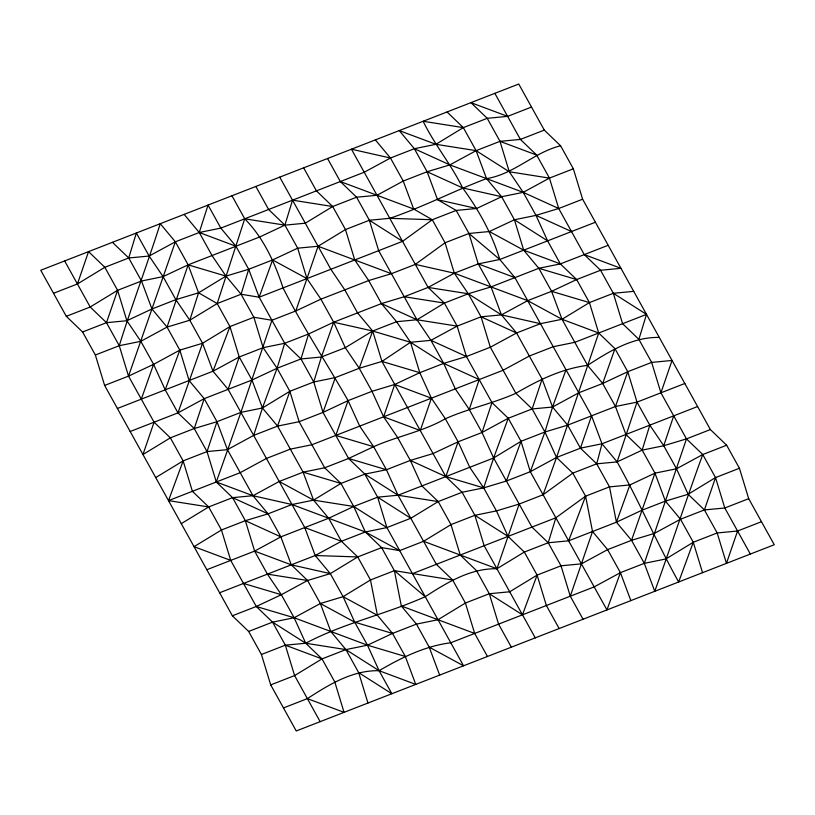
<?xml version="1.0" encoding="UTF-8"?>
<svg xmlns="http://www.w3.org/2000/svg" width="815" height="815" viewBox="0 0 815 815"><rect width="100%" height="100%" fill="white"/><g stroke="black" fill="none" stroke-linecap="round" stroke-linejoin="round"><path stroke-width="1.22" d="M726.654 445.224L710.374 429.566L582.623 199.206L573.352 168.797L560.577 145.763L544.298 130.105L518.748 84.027L40.75 270.254L66.3 316.322L82.58 331.98L95.355 355.014L104.626 385.434L232.377 615.794L248.657 631.452L261.432 654.486L270.702 684.895L296.252 730.974L774.25 544.746L748.7 498.678L739.429 468.268L726.654 445.224L702.754 454.536C686.128 499.921 671.132 545.826 654.751 591.303L644.308 563.348L631.533 540.314L616.425 522.201L609.488 486.871L596.712 463.827L602 443.778L591.558 415.823L514.907 277.609L499.799 259.486L468.961 233.467L456.186 210.433L437.574 199.695L427.131 171.741L414.356 148.707L399.248 130.583L435.923 144.306L476.103 150.653L509.273 171.761L523.21 192.34L535.985 215.374L547.599 240.863L560.374 263.907L576.653 279.565L589.428 302.599L598.699 333.009L614.979 348.667L627.754 371.711L637.024 402.121L649.8 425.155L663.746 445.734L676.521 468.768L688.125 494.267L704.405 509.925L717.18 532.959L726.45 563.369L737.575 531.023L761.475 521.712M710.374 429.566L686.475 438.878L663.746 445.734L642.179 450.125L617.108 461.901L596.712 463.827L572.813 473.138L543.075 494.746L519.175 504.057L496.447 510.913L474.88 515.304L450.98 524.616L423.576 541.303L399.676 550.614L381.614 547.629L357.714 556.94L330.309 573.628L291.301 564.826L280.859 536.871L268.084 513.837L252.976 495.714L227.426 449.646L216.984 421.691L204.208 398.657L189.1 380.534L179.83 350.124L167.055 327.09L151.947 308.966L141.504 281.012L128.729 257.978L136.35 233.008L149.125 256.042L163.071 276.621L175.846 299.655L189.783 320.234L202.558 343.268L213 371.222L228.108 389.346L304.759 527.56L315.201 555.514L330.309 573.628L343.084 596.661L354.698 622.161L367.473 645.195L379.077 670.694L391.852 693.728L358.681 672.63L345.906 649.596L330.798 631.472L320.356 603.518L307.581 580.484L291.301 564.826L254.626 551.093L206.827 569.716M283.477 707.94L307.377 698.628L344.052 712.351L334.782 681.941L322.007 658.897L305.727 643.239L272.556 622.14L256.277 606.482L230.726 560.404L221.456 529.995L208.681 506.961L192.401 491.302L183.131 460.893L170.355 437.849L154.076 422.19L128.525 376.123L119.255 345.713C132.02 304.739 147.189 264.59 160.249 223.697L175.357 241.811L188.133 264.855L198.575 292.799L189.783 320.234L167.055 327.09L140.822 341.312L119.255 345.713L95.355 355.014M189.783 320.234L217.187 303.547L241.087 294.235L248.707 269.266L235.932 246.232L220.824 228.108L208.049 205.074L199.257 232.499L212.032 255.543L225.979 276.112L241.087 294.235L253.862 317.269L263.133 347.679L277.08 368.258L289.855 391.292L299.125 421.712L324.676 467.779L340.955 483.438L353.73 506.482L365.334 531.971L381.614 547.629L394.389 570.663L401.326 605.993L416.434 624.117L429.21 647.151L439.652 675.105M82.58 331.98L106.48 322.669L126.875 320.733L151.947 308.966L175.846 299.655L198.575 292.799L225.979 276.112L248.707 269.266L259.15 297.22L284.7 343.288L277.08 368.258L262.45 407.979L253.659 435.414L227.426 449.646L207.03 451.581L183.131 460.893L155.726 477.58M697.599 406.532L602 443.778L580.433 448.169L556.533 457.48L530.3 471.712L506.4 481.023L483.672 487.879L462.105 492.27L438.205 501.582L398.026 495.235L364.855 474.126L348.576 458.468L323.025 412.4L313.755 381.98L300.98 358.946L308.6 333.977L333.671 322.21L381.471 303.588L404.199 296.731L428.099 287.42L454.332 273.198L478.232 263.887L499.799 259.486L595.398 222.24M154.076 422.19L142.951 454.536L170.355 437.849L194.255 428.537L216.984 421.691L240.883 412.38L262.45 407.979L289.855 391.292L313.755 381.98L321.375 357.011L333.671 322.21L320.896 299.176L306.949 278.598L297.679 248.178L284.904 225.144L268.624 209.486L255.849 186.452M583.051 619.237L570.276 596.203L561.005 565.793L548.23 542.759L555.85 517.78L585.588 496.182L609.488 486.871L629.883 484.935L654.954 473.158L676.521 468.768L702.754 454.536L715.529 477.58L724.8 507.99L750.35 554.057M702.754 454.536L686.475 438.878L660.924 392.81L651.654 362.4L638.879 339.356L646.499 314.386L613.328 293.288L600.553 270.254L584.274 254.596L558.723 208.518L549.453 178.108L536.678 155.074L520.398 139.416L494.848 93.338M702.55 572.68L693.28 542.27L680.505 519.236L665.397 501.113L654.954 473.158L642.179 450.125L649.8 425.155M167.055 327.09L188.133 264.855L259.832 236.921L284.904 225.144L305.299 223.208L332.703 206.521L356.603 197.21L376.999 195.274L403.231 181.052L427.131 171.741L449.86 164.885L476.103 150.653L500.003 141.341L520.398 139.416L544.298 130.105M261.432 654.486L285.332 645.174L305.727 643.239L345.906 649.596L379.077 670.694L415.752 684.417L405.31 656.462L392.535 633.428L377.427 615.305L370.489 579.974L357.714 556.94L341.434 541.282L328.659 518.248L313.551 500.125L303.109 472.17L277.558 426.102L262.45 407.979L252.008 380.035L239.233 356.99L229.962 326.581L217.187 303.547L244.724 218.797L231.949 195.763M582.623 199.206L558.723 208.518L535.985 215.374L514.428 219.765L489.357 231.531L468.961 233.467L445.061 242.778L415.324 264.386L391.424 273.697L368.696 280.554L320.896 299.176L295.825 310.943L271.925 320.254L240.883 412.38L216.301 481.991L232.581 497.649L245.356 520.683L254.626 551.093L267.402 574.137L281.348 594.716L294.123 617.75L305.727 643.239C343.706 623.037 386.116 614.245 425.226 596.682C446.854 582.684 470.224 568.218 496.926 568.748L524.33 552.061L548.23 542.759L568.625 540.824L616.425 522.201L641.497 510.424L665.397 501.113L688.125 494.267L715.529 477.58L739.429 468.268M737.575 531.023L717.18 532.959L693.28 542.27L678.65 581.991C656.727 542.668 639.031 501.215 617.108 461.901L637.024 402.121L684.824 383.498M399.676 550.614L365.334 531.971L291.984 504.526L252.976 495.714L216.301 481.991L207.03 451.581L194.255 428.537L204.208 398.657L252.008 380.035L277.08 368.258L300.98 358.946L321.375 357.011L345.275 347.699L372.679 331.012L396.579 321.701L416.974 319.765L457.154 326.122L481.054 316.811L501.449 314.875L540.457 323.677L562.024 319.286L589.428 302.599L613.328 293.288L633.724 291.352M207.03 451.581L216.984 421.691M548.23 542.759L531.951 527.091L493.625 457.989L482.022 432.49L469.246 409.456L479.2 379.566L443.696 363.388L410.515 342.28L372.679 331.012L333.671 322.21L345.275 347.699L359.221 368.278L371.997 391.312L383.6 416.811L397.547 437.39L410.322 460.424L421.926 485.923L438.205 501.582L450.98 524.616L460.251 555.025L476.531 570.683L489.306 593.727L498.576 624.137L511.351 647.171M230.726 560.404L194.052 546.682L221.456 529.995L245.356 520.683L268.084 513.837L291.984 504.526L313.551 500.125L340.955 483.438L364.855 474.126L386.422 469.735L410.322 460.424L433.05 453.568L458.122 441.801L482.022 432.49L491.975 402.6L466.425 356.532L457.154 326.122L444.379 303.078L428.099 287.42L351.448 149.206L390.456 158.018L414.356 148.707L435.923 144.306L463.328 127.619L487.227 118.307L507.623 116.372L531.523 107.06M630.851 600.614L620.409 572.66L607.633 549.626L592.525 531.512L585.588 496.182L572.813 473.138L556.533 457.48L544.929 431.991L532.154 408.957L542.107 379.067L516.557 332.989L501.449 314.875L468.279 293.767L454.332 273.198L445.061 242.778L432.286 219.744L413.674 209.007L340.324 181.551L327.548 158.518M270.702 684.895L294.602 675.584L322.007 658.897L345.906 649.596L367.473 645.195L392.535 633.428L416.434 624.117L438.001 619.726L465.406 603.039L489.306 593.727L509.701 591.792L537.105 575.105L561.005 565.793L581.401 563.858L607.633 549.626L631.533 540.314L654.954 473.158M663.746 445.734L673.699 415.844M307.377 698.628C329.005 684.62 352.375 670.154 379.077 670.694C401.326 657.695 424.931 646.071 450.777 642.76L594.176 586.892L620.409 572.66L644.308 563.348L686.475 438.878M53.525 293.288L77.425 283.977L88.55 251.631L104.829 267.289L117.605 290.323L126.875 320.733L140.822 341.312L153.597 364.346L165.201 389.845L177.976 412.879L194.255 428.537M119.255 345.713L106.48 322.669L117.605 290.323L141.504 281.012L163.071 276.621L188.133 264.855L225.979 276.112M130.176 431.502L177.976 412.879L202.558 343.268L229.962 326.581L253.862 317.269L271.925 320.254M228.108 389.346L239.233 356.99L263.133 347.679L284.7 343.288L308.6 333.977M295.825 310.943L318.074 246.252L345.478 229.565L369.378 220.254L389.774 218.318L432.286 219.744L456.186 210.433L476.581 208.497L501.653 196.731L523.21 192.34L549.453 178.108L573.352 168.797M519.175 504.057L496.926 568.748L423.576 541.303M596.712 463.827L580.433 448.169L591.558 415.823M570.276 596.203L592.525 531.512M660.924 392.81L672.049 360.464L651.654 362.4L627.754 371.711L602.682 383.478L578.782 392.789L552.55 407.021L532.154 408.957L508.254 418.258L482.022 432.49M631.533 540.314L654.272 533.458L680.505 519.236L704.405 509.925L715.529 477.58M413.674 209.007L403.231 181.052L390.456 158.018L364.224 172.24L220.824 228.108L199.257 232.499L175.357 241.811L128.525 376.123L104.626 385.434M141.301 399.156L153.597 364.346L179.83 350.124L202.558 343.268M253.659 435.414L277.558 426.102L289.855 391.292M277.558 426.102L299.125 421.712L323.025 412.4L335.322 377.589L359.221 368.278L381.95 361.432L410.515 342.28L430.921 340.344L457.154 326.122M559.151 628.548L546.376 605.514L537.105 575.105L524.33 552.061L508.051 536.402L496.447 510.913L483.672 487.879L469.725 467.301L458.122 441.801L445.347 418.767L431.4 398.189L419.796 372.689L410.515 342.28L396.579 321.701L381.471 303.588L368.696 280.554L354.749 259.975L345.478 229.565L332.703 206.521L292.524 200.174L284.904 225.144L244.724 218.797C263.54 237.96 274.859 262.644 283.049 287.909C302.65 326.754 326.591 362.94 348.097 400.623L335.8 435.434L373.647 446.702C397.17 436.178 422.853 431.726 445.347 418.767C468.258 408.549 492.963 403.507 515.875 393.288C538.124 380.299 561.729 368.675 587.574 365.354C609.202 351.357 632.562 336.89 659.274 337.42M535.251 637.86L484.151 545.714L474.88 515.304L462.105 492.27L445.825 476.612L458.122 441.801M642.179 450.125L625.9 434.466L615.457 406.512L602.682 383.478L614.979 348.667M254.626 551.093L280.859 536.871L328.659 518.248L353.73 506.482L377.63 497.17L398.026 495.235L493.625 457.989L521.029 441.302L544.929 431.991L567.658 425.135L615.457 406.512L627.754 371.711M241.087 294.235L259.15 297.22L272.607 259.954L297.679 248.178L318.074 246.252L391.424 273.697M359.221 368.278L372.679 331.012L357.571 312.899L344.796 289.865L330.849 269.286L279.749 177.14M566.007 369.755L552.55 407.021L544.929 431.991L530.3 471.712L606.951 609.926L620.409 572.66M543.075 494.746L556.533 457.48L598.699 333.009L562.024 319.286L527.682 300.643L454.332 273.198L415.324 264.386M616.425 522.201L629.883 484.935M165.201 389.845L179.83 350.124M487.452 656.482L474.676 633.449L465.406 603.039L452.631 579.995L436.351 564.337L398.026 495.235L386.422 469.735L373.647 446.702L348.576 458.468L324.676 467.779L303.109 472.17L279.209 481.482L252.976 495.714L232.581 497.649L208.681 506.961L168.501 500.614L183.131 460.893M491.975 402.6L508.254 418.258L493.625 457.989L483.672 487.879L445.825 476.612L410.322 460.424M506.4 481.023L521.029 441.302L508.254 418.258M537.105 575.105L522.476 614.826L489.306 593.727M117.401 408.468L213 371.222L229.962 326.581M568.625 540.824L585.588 496.182M259.15 297.22L402.549 241.352L432.286 219.744M77.425 283.977L104.829 267.289L128.729 257.978L149.125 256.042L175.357 241.811M117.605 290.323L90.2 307.011L66.3 316.322M560.577 145.763C533.754 152.446 514.112 174.227 486.535 178.607C453.884 190.914 422.904 207.122 389.774 218.318M608.173 245.284L560.374 263.907L538.807 268.298L491.007 286.921L468.279 293.767L444.379 303.078L416.974 319.765L381.471 303.588M181.276 523.648L208.681 506.961M219.602 592.76L315.201 555.514L341.434 541.282L365.334 531.971L386.901 527.58L410.801 518.269L438.205 501.582M248.657 631.452L272.556 622.14L294.123 617.75L320.356 603.518L343.084 596.661L370.489 579.974L394.389 570.663L452.631 579.995M693.28 542.27L665.875 558.958L644.308 563.348M213 371.222L239.233 356.99M177.976 412.879L204.208 398.657M540.457 323.677L516.557 332.989L490.324 347.221L466.425 356.532L443.696 363.388L419.796 372.689L394.725 384.466L371.997 391.312L348.097 400.623L323.025 412.4M232.377 615.794L256.277 606.482L281.348 594.716L307.581 580.484L330.309 573.628M128.525 376.123L153.597 364.346M468.961 233.467L478.232 263.887L491.007 286.921L501.449 314.875L527.682 300.643L551.582 291.332L576.653 279.565L600.553 270.254L620.948 268.318L584.274 254.596M248.707 269.266L272.607 259.954L306.949 278.598M168.501 500.614L240.201 472.68L266.434 458.448L290.334 449.136L311.901 444.746L503.099 370.255L529.332 356.023L553.232 346.711L574.799 342.32L646.499 314.386M412.451 573.648L555.85 517.78M748.7 498.678L724.8 507.99L704.405 509.925M313.755 381.98L335.322 377.589M615.457 406.512L637.024 402.121M315.201 555.514L357.714 556.94M602.682 383.478L587.574 365.354L562.024 319.286L551.582 291.332L538.807 268.298L523.699 250.174L514.428 219.765L501.653 196.731L486.535 178.607L476.103 150.653L463.328 127.619L423.148 121.272C434.477 144.612 451.306 164.579 462.635 187.919C478.599 209.761 491.914 233.518 499.799 259.486M549.453 178.108L509.273 171.761L500.003 141.341L487.227 118.307L470.948 102.649L507.623 116.372M428.099 287.42L468.279 293.767L481.054 316.811L490.324 347.221L515.875 393.288L532.154 408.957M404.199 296.731L444.379 303.078M267.402 574.137L307.581 580.484M501.653 196.731L462.635 187.919L427.131 171.741M437.574 199.695L476.581 208.497M538.807 268.298L576.653 279.565M551.582 291.332L589.428 302.599M372.679 331.012L381.95 361.432L419.796 372.689M348.576 458.468L386.422 469.735M303.109 472.17L340.955 483.438M243.502 583.448L281.348 594.716M392.535 633.428L354.698 622.161L320.356 603.518M256.277 606.482L294.123 617.75L367.473 645.195L405.31 656.462M500.003 141.341L536.678 155.074M560.374 263.907L523.699 250.174L489.357 231.531M478.232 263.887L514.907 277.609M235.932 246.232L199.257 232.499L184.149 214.386M304.759 527.56L341.434 541.282M401.326 605.993L474.676 633.449M272.556 622.14L285.332 645.174L322.007 658.897M558.723 208.518L523.21 192.34L449.86 164.885L414.356 148.707M535.985 215.374L571.498 231.552M481.054 316.811L516.557 332.989M340.324 181.551L356.603 197.21L369.378 220.254L378.649 250.663L416.974 319.765L430.921 340.344L466.425 356.532M232.581 497.649L268.084 513.837M245.356 520.683L280.859 536.871M279.209 481.482L313.551 500.125L353.73 506.482L386.901 527.58L463.552 665.794L429.21 647.151M343.084 596.661L377.427 615.305M198.575 292.799L217.187 303.547M514.428 219.765L547.599 240.863M369.378 220.254L402.549 241.352M474.88 515.304L508.051 536.402M364.855 474.126L377.63 497.17L410.801 518.269M394.389 570.663L425.226 596.682M447.048 111.961L463.328 127.619M638.879 339.356L622.599 323.698L613.328 293.288M332.703 206.521L316.424 190.863L303.649 167.829M284.7 343.288L300.98 358.946M112.45 242.32L128.729 257.978M106.48 322.669L90.2 307.011L64.65 260.943M375.348 139.895L390.456 158.018M602 443.778L617.108 461.901M469.246 409.456L455.3 388.877L443.696 363.388L430.921 340.344M373.647 446.702L359.7 426.123L348.097 400.623M580.433 448.169L567.658 425.135L552.55 407.021L542.107 379.067M381.95 361.432L445.825 476.612M320.152 721.662L294.602 675.584L285.332 645.174M521.029 441.302L530.3 471.712M377.63 497.17L386.901 527.58M358.681 672.63L367.952 703.039M394.725 384.466L383.6 416.811L420.275 430.534L431.4 398.189L394.725 384.466"/></g></svg>
